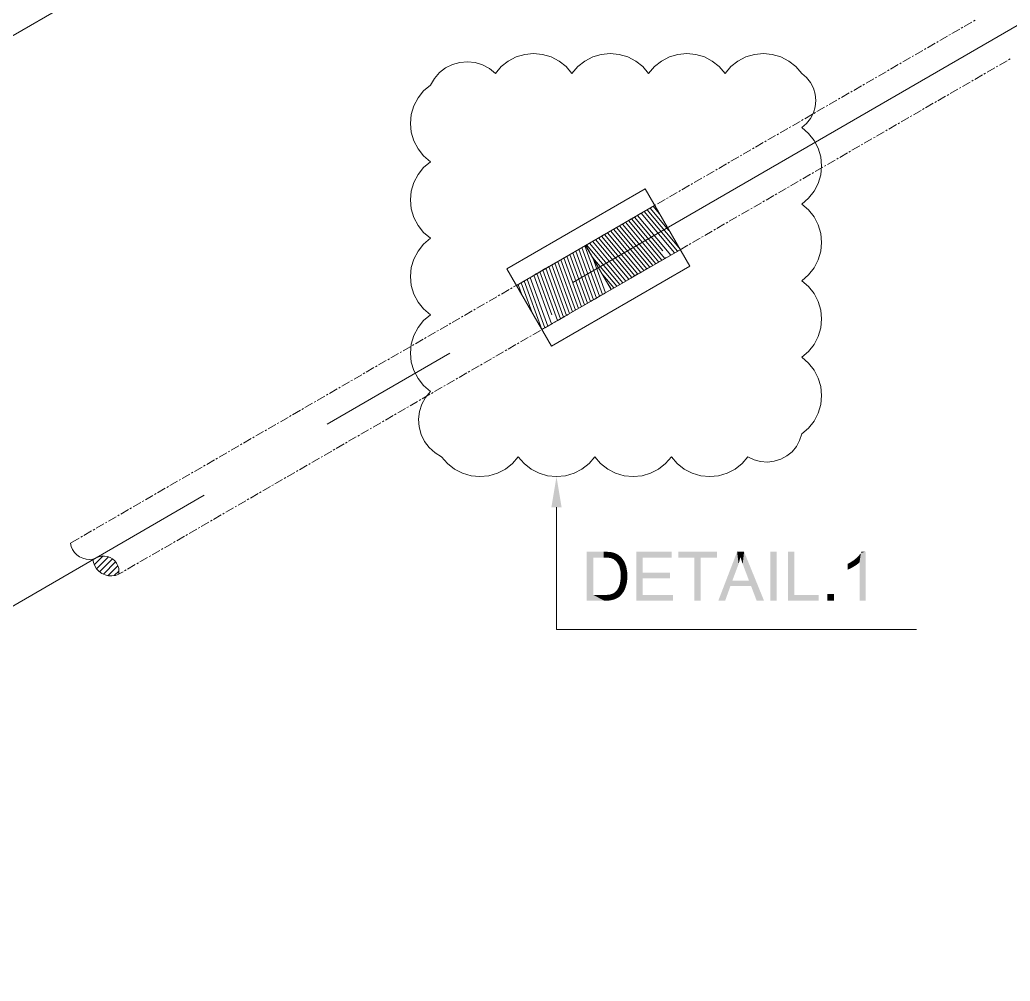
# Model space of a CAD drawing. Header units: millimetres. Extents: x 2 to 579, y 1 to 405.
# Drawn here: x 242.36 to 259.82, y 99.17 to 116.12 of the extents above; entities that cross this region are included whole.
import ezdxf

# ---------------------------------------------------------------- set-up
doc = ezdxf.new("R2010")
doc.units = ezdxf.units.MM
doc.linetypes.add('XKITLINE00', pattern=[0])
doc.layers.add('LinkedObject', color=7, linetype='Continuous', lineweight=0)

# ---------------------------------------------------------------- blocks, each defined once
blk = doc.blocks.new('*A4')
at = {"layer": 'LinkedObject'}
for color, points in [(6, [(251.911, 107.526), (251.731, 107.526), (251.821, 108.066)]), (7, [(252.355, 106.742), (252.469, 106.64), (252.355, 105.878)]), (7, [(252.651, 106.64), (252.355, 106.742), (252.653, 106.742)]), (7, [(252.469, 106.64), (252.355, 106.742), (252.651, 106.64)]), (7, [(252.653, 106.742), (252.702, 106.64), (252.651, 106.64)]), (7, [(252.703, 106.742), (252.702, 106.64), (252.653, 106.742)]), (7, [(252.703, 106.742), (252.776, 106.631), (252.702, 106.64)]), (7, [(252.78, 106.736), (252.776, 106.631), (252.703, 106.742)]), (7, [(252.806, 106.73), (252.776, 106.631), (252.78, 106.736)]), (7, [(252.806, 106.73), (252.799, 106.622), (252.776, 106.631)]), (7, [(252.799, 106.622), (252.806, 106.73), (252.831, 106.61)]), (7, [(252.907, 106.69), (252.806, 106.73), (252.844, 106.721)]), (7, [(252.933, 106.668), (252.806, 106.73), (252.907, 106.69)]), (7, [(252.885, 106.561), (252.806, 106.73), (252.933, 106.668)]), (7, [(252.831, 106.61), (252.806, 106.73), (252.885, 106.561)]), (7, [(253.342, 106.376), (253.228, 105.878), (253.228, 106.742)]), (7, [(253.342, 106.376), (253.228, 106.742), (253.342, 106.64)]), (7, [(253.853, 106.64), (253.228, 106.742), (253.853, 106.742)]), (7, [(253.342, 106.64), (253.228, 106.742), (253.853, 106.64)]), (7, [(253.966, 106.742), (254.25, 106.64), (253.966, 106.64)]), (7, [(254.364, 106.64), (254.25, 106.64), (253.966, 106.742)]), (7, [(254.364, 106.64), (253.966, 106.742), (254.65, 106.742)]), (7, [(254.364, 106.64), (254.65, 106.742), (254.65, 106.64)]), (7, [(255.005, 106.742), (255.016, 106.486), (254.673, 105.878)]), (7, [(255.016, 106.486), (255.005, 106.742), (255.031, 106.527)]), (7, [(255.031, 106.527), (255.005, 106.742), (255.054, 106.61)]), (7, [(255.054, 106.61), (255.005, 106.742), (255.063, 106.651)]), (7, [(255.128, 106.742), (255.063, 106.651), (255.005, 106.742)]), (7, [(255.063, 106.651), (255.128, 106.742), (255.073, 106.616)]), (7, [(255.073, 106.616), (255.128, 106.742), (255.104, 106.526)]), (7, [(255.104, 106.526), (255.128, 106.742), (255.124, 106.472)]), (7, [(255.124, 106.472), (255.128, 106.742), (255.214, 106.233)]), (7, [(255.214, 106.233), (255.128, 106.742), (255.25, 106.14)]), (7, [(255.25, 106.14), (255.128, 106.742), (255.48, 105.878)]), (7, [(255.705, 106.742), (255.591, 105.878), (255.591, 106.742)]), (7, [(255.705, 105.878), (255.591, 105.878), (255.705, 106.742)]), (7, [(256.016, 106.742), (255.902, 105.878), (255.902, 106.742)]), (7, [(256.016, 105.98), (255.902, 105.878), (256.016, 106.742)]), (7, [(257.187, 106.718), (257.163, 106.554), (257.14, 106.66)]), (7, [(257.163, 105.878), (257.187, 106.718), (257.269, 105.878)]), (7, [(257.163, 106.554), (257.187, 106.718), (257.163, 105.878)]), (7, [(257.269, 106.746), (257.187, 106.718), (257.2, 106.746)]), (7, [(257.269, 105.878), (257.187, 106.718), (257.269, 106.746)]), (7, [(252.355, 105.878), (252.469, 106.64), (252.469, 105.98)]), (7, [(252.933, 106.668), (252.907, 106.525), (252.885, 106.561)]), (7, [(252.967, 106.639), (252.907, 106.525), (252.933, 106.668)]), (7, [(253.018, 106.565), (252.907, 106.525), (252.967, 106.639)]), (7, [(252.907, 106.525), (253.018, 106.565), (252.929, 106.488)]), (7, [(252.929, 106.488), (253.018, 106.565), (253.035, 106.52)]), (7, [(253.035, 106.52), (252.952, 106.384), (252.929, 106.488)]), (7, [(253.052, 106.475), (252.952, 106.384), (253.035, 106.52)]), (7, [(254.25, 105.878), (254.364, 106.64), (254.364, 105.878)]), (7, [(254.25, 106.64), (254.364, 106.64), (254.25, 105.878)]), (7, [(256.995, 106.55), (257.031, 106.463), (256.951, 106.529)]), (7, [(256.951, 106.529), (257.031, 106.463), (256.951, 106.426)]), (7, [(257.093, 106.499), (256.995, 106.55), (257.073, 106.6)]), (7, [(257.031, 106.463), (256.995, 106.55), (257.062, 106.481)]), (7, [(257.062, 106.481), (256.995, 106.55), (257.093, 106.499)]), (7, [(257.106, 106.63), (257.163, 106.554), (257.073, 106.6)]), (7, [(257.073, 106.6), (257.163, 106.554), (257.093, 106.499)]), (7, [(257.093, 106.499), (257.163, 106.554), (257.144, 106.536)]), (7, [(257.163, 106.554), (257.106, 106.63), (257.14, 106.66)]), (7, [(253.069, 106.373), (252.952, 106.384), (253.052, 106.475)]), (7, [(253.069, 106.315), (252.952, 106.384), (253.069, 106.373)]), (7, [(252.952, 106.384), (253.069, 106.315), (252.952, 106.317)]), (7, [(253.342, 106.274), (253.228, 105.878), (253.342, 106.376)]), (7, [(253.821, 106.274), (253.342, 106.376), (253.821, 106.376)]), (7, [(253.342, 106.274), (253.342, 106.376), (253.821, 106.274)]), (7, [(254.673, 105.878), (255.016, 106.486), (254.921, 106.233)]), (7, [(256.951, 106.426), (257.031, 106.463), (256.976, 106.435)]), (7, [(253.046, 106.14), (252.929, 106.15), (252.94, 106.184)]), (7, [(252.952, 106.268), (253.069, 106.266), (252.94, 106.184)]), (7, [(252.94, 106.184), (253.069, 106.266), (253.046, 106.14)]), (7, [(253.069, 106.315), (252.952, 106.268), (252.952, 106.317)]), (7, [(253.069, 106.266), (252.952, 106.268), (253.069, 106.315)]), (7, [(253.046, 106.14), (253.069, 106.266), (253.058, 106.178)]), (7, [(253.342, 105.98), (253.228, 105.878), (253.342, 106.274)]), (7, [(254.888, 106.14), (254.673, 105.878), (254.921, 106.233)]), (7, [(254.921, 106.233), (255.25, 106.14), (254.888, 106.14)]), (7, [(255.214, 106.233), (255.25, 106.14), (254.921, 106.233)]), (7, [(252.806, 105.893), (252.697, 105.98), (252.764, 105.988)]), (7, [(252.788, 105.996), (252.806, 105.893), (252.764, 105.988)]), (7, [(252.812, 106.004), (252.806, 105.893), (252.788, 105.996)]), (7, [(252.806, 105.893), (252.812, 106.004), (252.836, 105.9)]), (7, [(252.909, 105.936), (252.812, 106.004), (252.851, 106.026)]), (7, [(252.887, 105.922), (252.812, 106.004), (252.909, 105.936)]), (7, [(252.836, 105.9), (252.812, 106.004), (252.887, 105.922)]), (7, [(252.865, 106.041), (252.93, 105.95), (252.851, 106.026)]), (7, [(252.851, 106.026), (252.93, 105.95), (252.909, 105.936)]), (7, [(252.987, 106.014), (252.865, 106.041), (252.886, 106.061)]), (7, [(252.969, 105.99), (252.865, 106.041), (252.987, 106.014)]), (7, [(252.93, 105.95), (252.865, 106.041), (252.969, 105.99)]), (7, [(252.886, 106.061), (253.046, 106.14), (252.987, 106.014)]), (7, [(252.917, 106.116), (253.046, 106.14), (252.886, 106.061)]), (7, [(252.929, 106.15), (253.046, 106.14), (252.917, 106.116)]), (7, [(252.987, 106.014), (253.046, 106.14), (253.005, 106.039)]), (7, [(253.005, 106.039), (253.046, 106.14), (253.035, 106.102)]), (7, [(254.673, 105.878), (254.888, 106.14), (254.794, 105.878)]), (7, [(255.25, 106.14), (255.48, 105.878), (255.35, 105.878)]), (7, [(256.715, 105.999), (256.594, 105.878), (256.594, 105.999)]), (7, [(256.715, 105.878), (256.594, 105.878), (256.715, 105.999)]), (7, [(252.469, 105.98), (252.667, 105.878), (252.355, 105.878)]), (7, [(252.654, 105.98), (252.667, 105.878), (252.469, 105.98)]), (7, [(252.654, 105.98), (252.706, 105.878), (252.667, 105.878)]), (7, [(252.697, 105.98), (252.706, 105.878), (252.654, 105.98)]), (7, [(252.775, 105.885), (252.697, 105.98), (252.806, 105.893)]), (7, [(252.706, 105.878), (252.697, 105.98), (252.775, 105.885)]), (7, [(253.228, 105.878), (253.342, 105.98), (253.873, 105.878)]), (7, [(253.873, 105.878), (253.342, 105.98), (253.873, 105.98)]), (7, [(255.902, 105.878), (256.016, 105.98), (256.441, 105.878)]), (7, [(256.441, 105.878), (256.016, 105.98), (256.441, 105.98)])]:
    blk.add_hatch(color=color, dxfattribs=at).paths.add_polyline_path(points, flags=17)
at = {"layer": 'LinkedObject', "color": 6, "linetype": 'XKITLINE00', "lineweight": 0}
for p, q in [((221.288, 103.735), (262.682, 127.659)), ((252.106, 111.491), (266.927, 120.057)), ((247.777, 108.989), (249.941, 110.24)), ((230.791, 99.172), (245.612, 107.738)), ((251.821, 107.526), (251.821, 105.369)), ((251.821, 105.369), (258.169, 105.369))]:
    blk.add_line(p, q, dxfattribs=at)
at = {"layer": 'LinkedObject', "color": 9, "linetype": 'XKITLINE00', "lineweight": 0}
for p, q in [((258.793, 115.876), (258.929, 115.954)), ((258.956, 115.97), (258.983, 115.986)), ((259.01, 116.001), (259.145, 116.08)), ((259.172, 116.095), (259.199, 116.111)), ((258.577, 115.751), (258.712, 115.829)), ((258.739, 115.845), (258.766, 115.861)), ((258.306, 115.595), (258.333, 115.61)), ((258.36, 115.626), (258.496, 115.704)), ((258.523, 115.72), (258.55, 115.735)), ((257.928, 115.376), (258.063, 115.454)), ((258.09, 115.47), (258.117, 115.485)), ((258.144, 115.501), (258.279, 115.579)), ((259.79, 115.413), (259.817, 115.428)), ((257.711, 115.251), (257.846, 115.329)), ((257.873, 115.345), (257.9, 115.36)), ((259.411, 115.194), (259.546, 115.272)), ((259.573, 115.288), (259.601, 115.303)), ((259.628, 115.319), (259.763, 115.397)), ((257.278, 115.001), (257.413, 115.079)), ((257.441, 115.094), (257.468, 115.11)), ((257.495, 115.126), (257.63, 115.204)), ((257.657, 115.219), (257.684, 115.235)), ((259.195, 115.069), (259.33, 115.147)), ((259.357, 115.163), (259.384, 115.178)), ((257.062, 114.875), (257.197, 114.954)), ((257.224, 114.969), (257.251, 114.985)), ((258.762, 114.819), (258.897, 114.897)), ((258.924, 114.912), (258.951, 114.928)), ((258.978, 114.944), (259.114, 115.022)), ((259.141, 115.037), (259.168, 115.053)), ((256.791, 114.719), (256.818, 114.735)), ((256.845, 114.75), (256.981, 114.829)), ((257.008, 114.844), (257.035, 114.86)), ((258.545, 114.693), (258.681, 114.772)), ((258.708, 114.787), (258.735, 114.803)), ((256.412, 114.5), (256.548, 114.578)), ((256.575, 114.594), (256.602, 114.61)), ((256.629, 114.625), (256.764, 114.703)), ((258.275, 114.537), (258.302, 114.553)), ((258.329, 114.568), (258.464, 114.647)), ((258.491, 114.662), (258.518, 114.678)), ((256.196, 114.375), (256.331, 114.453)), ((256.358, 114.469), (256.385, 114.484)), ((257.896, 114.318), (258.031, 114.396)), ((258.058, 114.412), (258.085, 114.428)), ((258.112, 114.443), (258.248, 114.521)), ((255.763, 114.125), (255.898, 114.203)), ((255.925, 114.219), (255.952, 114.234)), ((255.979, 114.25), (256.115, 114.328)), ((256.142, 114.344), (256.169, 114.359)), ((257.68, 114.193), (257.815, 114.271)), ((257.842, 114.287), (257.869, 114.302)), ((255.547, 114), (255.682, 114.078)), ((255.709, 114.094), (255.736, 114.109)), ((257.247, 113.943), (257.382, 114.021)), ((257.409, 114.037), (257.436, 114.052)), ((257.463, 114.068), (257.598, 114.146)), ((257.625, 114.162), (257.653, 114.177)), ((255.276, 113.843), (255.303, 113.859)), ((255.33, 113.875), (255.465, 113.953)), ((255.492, 113.968), (255.52, 113.984)), ((257.03, 113.818), (257.166, 113.896)), ((257.193, 113.912), (257.22, 113.927)), ((254.897, 113.624), (255.033, 113.703)), ((255.06, 113.718), (255.087, 113.734)), ((255.114, 113.75), (255.249, 113.828)), ((256.76, 113.661), (256.787, 113.677)), ((256.814, 113.693), (256.949, 113.771)), ((256.976, 113.786), (257.003, 113.802)), ((254.681, 113.499), (254.816, 113.578)), ((254.843, 113.593), (254.87, 113.609)), ((256.381, 113.442), (256.516, 113.521)), ((256.543, 113.536), (256.57, 113.552)), ((256.597, 113.568), (256.733, 113.646)), ((254.248, 113.249), (254.383, 113.327)), ((254.41, 113.343), (254.437, 113.359)), ((254.464, 113.374), (254.6, 113.452)), ((254.627, 113.468), (254.654, 113.484)), ((256.164, 113.317), (256.3, 113.396)), ((256.327, 113.411), (256.354, 113.427)), ((254.031, 113.124), (254.167, 113.202)), ((254.194, 113.218), (254.221, 113.234)), ((255.732, 113.067), (255.867, 113.145)), ((255.894, 113.161), (255.921, 113.177)), ((255.948, 113.192), (256.083, 113.27)), ((256.11, 113.286), (256.137, 113.302)), ((253.761, 112.968), (253.788, 112.983)), ((253.815, 112.999), (253.95, 113.077)), ((253.977, 113.093), (254.004, 113.108)), ((255.515, 112.942), (255.65, 113.02)), ((255.677, 113.036), (255.704, 113.051)), ((253.382, 112.749), (253.517, 112.827)), ((253.544, 112.843), (253.571, 112.858)), ((253.599, 112.874), (253.734, 112.952)), ((255.245, 112.786), (255.272, 112.801)), ((255.299, 112.817), (255.434, 112.895)), ((255.461, 112.911), (255.488, 112.926)), ((253.166, 112.624), (253.301, 112.702)), ((253.328, 112.717), (253.355, 112.733)), ((254.866, 112.567), (255.001, 112.645)), ((255.028, 112.661), (255.055, 112.676)), ((255.082, 112.692), (255.217, 112.77)), ((252.733, 112.373), (252.868, 112.452)), ((252.895, 112.467), (252.922, 112.483)), ((252.949, 112.499), (253.084, 112.577)), ((253.112, 112.592), (253.139, 112.608)), ((254.649, 112.442), (254.785, 112.52)), ((254.812, 112.535), (254.839, 112.551)), ((252.576, 112.283), (252.652, 112.327)), ((252.679, 112.342), (252.706, 112.358)), ((254.379, 112.285), (254.406, 112.301)), ((254.433, 112.317), (254.568, 112.395)), ((254.595, 112.41), (254.622, 112.426)), ((252.408, 112.021), (252.337, 112.145)), ((254, 112.066), (254.135, 112.145)), ((254.162, 112.16), (254.189, 112.176)), ((254.216, 112.191), (254.352, 112.27)), ((251.931, 111.91), (252.089, 112.001)), ((252.439, 111.967), (252.423, 111.994)), ((252.533, 111.805), (252.455, 111.94)), ((253.729, 111.91), (253.756, 111.926)), ((253.783, 111.941), (253.919, 112.019)), ((253.946, 112.035), (253.973, 112.051)), ((251.661, 111.754), (251.688, 111.769)), ((251.715, 111.785), (251.85, 111.863)), ((251.877, 111.879), (251.904, 111.894)), ((252.564, 111.751), (252.549, 111.778)), ((253.351, 111.691), (253.486, 111.769)), ((253.513, 111.785), (253.54, 111.8)), ((253.567, 111.816), (253.702, 111.894)), ((251.282, 111.535), (251.417, 111.613)), ((251.444, 111.629), (251.471, 111.644)), ((251.498, 111.66), (251.633, 111.738)), ((252.658, 111.589), (252.58, 111.724)), ((253.134, 111.566), (253.269, 111.644)), ((253.296, 111.66), (253.324, 111.675)), ((251.065, 111.41), (251.201, 111.488)), ((251.228, 111.504), (251.255, 111.519)), ((252.689, 111.534), (252.674, 111.561)), ((252.776, 111.384), (252.705, 111.507)), ((252.864, 111.41), (252.891, 111.425)), ((252.918, 111.441), (253.053, 111.519)), ((253.08, 111.535), (253.107, 111.55)), ((250.632, 111.16), (250.768, 111.238)), ((250.795, 111.253), (250.822, 111.269)), ((250.849, 111.285), (250.984, 111.363)), ((251.011, 111.378), (251.038, 111.394)), ((252.485, 111.191), (252.62, 111.269)), ((252.647, 111.284), (252.674, 111.3)), ((252.701, 111.316), (252.837, 111.394)), ((250.416, 111.034), (250.551, 111.113)), ((250.578, 111.128), (250.605, 111.144)), ((252.214, 111.034), (252.241, 111.05)), ((252.268, 111.066), (252.404, 111.144)), ((252.431, 111.159), (252.458, 111.175)), ((250.145, 110.878), (250.172, 110.894)), ((250.2, 110.909), (250.335, 110.988)), ((250.362, 111.003), (250.389, 111.019)), ((251.835, 110.815), (251.971, 110.894)), ((251.998, 110.909), (252.025, 110.925)), ((252.052, 110.94), (252.187, 111.019)), ((249.767, 110.659), (249.902, 110.737)), ((249.929, 110.753), (249.956, 110.769)), ((249.983, 110.784), (250.118, 110.862)), ((251.619, 110.69), (251.754, 110.768)), ((251.781, 110.784), (251.808, 110.8)), ((249.55, 110.534), (249.685, 110.612)), ((249.713, 110.628), (249.74, 110.643)), ((251.348, 110.534), (251.375, 110.549)), ((251.403, 110.565), (251.538, 110.643)), ((251.565, 110.659), (251.592, 110.675)), ((249.117, 110.284), (249.253, 110.362)), ((249.28, 110.378), (249.307, 110.393)), ((249.334, 110.409), (249.469, 110.487)), ((249.496, 110.503), (249.523, 110.518)), ((250.97, 110.315), (251.105, 110.393)), ((251.132, 110.409), (251.159, 110.424)), ((251.186, 110.44), (251.321, 110.518)), ((248.901, 110.159), (249.036, 110.237)), ((249.063, 110.253), (249.09, 110.268)), ((250.753, 110.19), (250.888, 110.268)), ((250.916, 110.284), (250.943, 110.299)), ((248.63, 110.002), (248.657, 110.018)), ((248.684, 110.034), (248.82, 110.112)), ((248.847, 110.127), (248.874, 110.143)), ((250.32, 109.94), (250.456, 110.018)), ((250.483, 110.033), (250.51, 110.049)), ((250.537, 110.065), (250.672, 110.143)), ((250.699, 110.159), (250.726, 110.174)), ((248.251, 109.783), (248.387, 109.862)), ((248.414, 109.877), (248.441, 109.893)), ((248.468, 109.909), (248.603, 109.987)), ((250.104, 109.815), (250.239, 109.893)), ((250.266, 109.908), (250.293, 109.924)), ((248.035, 109.658), (248.17, 109.737)), ((248.197, 109.752), (248.224, 109.768)), ((249.833, 109.658), (249.86, 109.674)), ((249.887, 109.689), (250.023, 109.768)), ((250.05, 109.783), (250.077, 109.799)), ((247.602, 109.408), (247.737, 109.486)), ((247.764, 109.502), (247.792, 109.518)), ((247.819, 109.533), (247.954, 109.611)), ((247.981, 109.627), (248.008, 109.643)), ((249.455, 109.439), (249.59, 109.517)), ((249.617, 109.533), (249.644, 109.549)), ((249.671, 109.564), (249.806, 109.643)), ((247.386, 109.283), (247.521, 109.361)), ((247.548, 109.377), (247.575, 109.393)), ((249.238, 109.314), (249.373, 109.392)), ((249.4, 109.408), (249.427, 109.424)), ((247.115, 109.127), (247.142, 109.142)), ((247.169, 109.158), (247.305, 109.236)), ((247.332, 109.252), (247.359, 109.267)), ((248.805, 109.064), (248.94, 109.142)), ((248.967, 109.158), (248.995, 109.173)), ((249.022, 109.189), (249.157, 109.267)), ((249.184, 109.283), (249.211, 109.299)), ((246.736, 108.908), (246.872, 108.986)), ((246.899, 109.002), (246.926, 109.017)), ((246.953, 109.033), (247.088, 109.111)), ((248.589, 108.939), (248.724, 109.017)), ((248.751, 109.033), (248.778, 109.048)), ((246.52, 108.783), (246.655, 108.861)), ((246.682, 108.876), (246.709, 108.892)), ((248.318, 108.782), (248.345, 108.798)), ((248.372, 108.814), (248.508, 108.892)), ((248.535, 108.908), (248.562, 108.923)), ((246.087, 108.532), (246.222, 108.611)), ((246.249, 108.626), (246.276, 108.642)), ((246.303, 108.658), (246.439, 108.736)), ((246.466, 108.751), (246.493, 108.767)), ((247.939, 108.564), (248.075, 108.642)), ((248.102, 108.657), (248.129, 108.673)), ((248.156, 108.689), (248.291, 108.767)), ((245.871, 108.407), (246.006, 108.486)), ((246.033, 108.501), (246.06, 108.517)), ((247.723, 108.438), (247.858, 108.517)), ((247.885, 108.532), (247.912, 108.548)), ((245.6, 108.251), (245.627, 108.267)), ((245.654, 108.282), (245.789, 108.36)), ((245.816, 108.376), (245.843, 108.392)), ((247.29, 108.188), (247.425, 108.266)), ((247.452, 108.282), (247.479, 108.298)), ((247.506, 108.313), (247.642, 108.392)), ((247.669, 108.407), (247.696, 108.423)), ((245.221, 108.032), (245.356, 108.11)), ((245.384, 108.126), (245.411, 108.142)), ((245.438, 108.157), (245.573, 108.235)), ((247.074, 108.063), (247.209, 108.141)), ((247.236, 108.157), (247.263, 108.173)), ((245.005, 107.907), (245.14, 107.985)), ((245.167, 108.001), (245.194, 108.016)), ((246.803, 107.907), (246.83, 107.922)), ((246.857, 107.938), (246.992, 108.016)), ((247.019, 108.032), (247.047, 108.048)), ((244.572, 107.657), (244.707, 107.735)), ((244.734, 107.751), (244.761, 107.766)), ((244.788, 107.782), (244.924, 107.86)), ((244.951, 107.876), (244.978, 107.891)), ((246.424, 107.688), (246.56, 107.766)), ((246.587, 107.782), (246.614, 107.797)), ((246.641, 107.813), (246.776, 107.891)), ((244.355, 107.532), (244.491, 107.61)), ((244.518, 107.625), (244.545, 107.641)), ((246.208, 107.563), (246.343, 107.641)), ((246.37, 107.657), (246.397, 107.672)), ((244.085, 107.375), (244.112, 107.391)), ((244.139, 107.407), (244.274, 107.485)), ((244.301, 107.5), (244.328, 107.516)), ((245.775, 107.313), (245.91, 107.391)), ((245.937, 107.406), (245.964, 107.422)), ((245.991, 107.438), (246.127, 107.516)), ((246.154, 107.531), (246.181, 107.547)), ((243.706, 107.156), (243.841, 107.235)), ((243.868, 107.25), (243.895, 107.266)), ((243.922, 107.281), (244.058, 107.36)), ((245.558, 107.187), (245.694, 107.266)), ((245.721, 107.281), (245.748, 107.297)), ((243.49, 107.031), (243.625, 107.109)), ((243.652, 107.125), (243.679, 107.141)), ((245.288, 107.031), (245.315, 107.047)), ((245.342, 107.062), (245.477, 107.141)), ((245.504, 107.156), (245.531, 107.172)), ((243.251, 106.893), (243.408, 106.984)), ((243.435, 107), (243.463, 107.016)), ((244.909, 106.812), (245.044, 106.89)), ((245.071, 106.906), (245.098, 106.922)), ((245.126, 106.937), (245.261, 107.015)), ((244.693, 106.687), (244.828, 106.765)), ((244.855, 106.781), (244.882, 106.797)), ((244.26, 106.437), (244.395, 106.515)), ((244.422, 106.531), (244.449, 106.546)), ((244.476, 106.562), (244.611, 106.64)), ((244.639, 106.656), (244.666, 106.671)), ((244.1, 106.344), (244.179, 106.39)), ((244.206, 106.406), (244.233, 106.421))]:
    blk.add_line(p, q, dxfattribs=at)
at = {"layer": 'LinkedObject', "color": 2, "linetype": 'XKITLINE00', "lineweight": 0}
for p, q in [((251.11, 115.464), (250.969, 115.391)), ((251.261, 115.509), (251.11, 115.464)), ((251.418, 115.524), (251.261, 115.509)), ((251.575, 115.509), (251.418, 115.524)), ((251.727, 115.464), (251.575, 115.509)), ((251.867, 115.391), (251.727, 115.464)), ((252.46, 115.464), (252.319, 115.391)), ((252.611, 115.509), (252.46, 115.464)), ((252.768, 115.524), (252.611, 115.509)), ((252.925, 115.509), (252.768, 115.524)), ((253.077, 115.464), (252.925, 115.509)), ((253.217, 115.391), (253.077, 115.464)), ((253.81, 115.464), (253.669, 115.391)), ((253.961, 115.509), (253.81, 115.464)), ((254.118, 115.524), (253.961, 115.509)), ((254.275, 115.509), (254.118, 115.524)), ((254.427, 115.464), (254.275, 115.509)), ((254.567, 115.391), (254.427, 115.464)), ((255.16, 115.464), (255.019, 115.391)), ((255.311, 115.509), (255.16, 115.464)), ((255.468, 115.524), (255.311, 115.509)), ((255.625, 115.509), (255.468, 115.524)), ((255.777, 115.464), (255.625, 115.509)), ((255.917, 115.391), (255.777, 115.464)), ((249.864, 115.271), (249.757, 115.188)), ((249.986, 115.332), (249.864, 115.271)), ((250.117, 115.369), (249.986, 115.332)), ((250.253, 115.38), (250.117, 115.369)), ((250.388, 115.364), (250.253, 115.38)), ((250.518, 115.324), (250.388, 115.364)), ((250.638, 115.259), (250.518, 115.324)), ((250.743, 115.173), (250.638, 115.259)), ((250.846, 115.293), (250.743, 115.173)), ((250.969, 115.391), (250.846, 115.293)), ((251.991, 115.293), (251.867, 115.391)), ((252.093, 115.173), (251.991, 115.293)), ((252.196, 115.293), (252.093, 115.173)), ((252.319, 115.391), (252.196, 115.293)), ((253.341, 115.293), (253.217, 115.391)), ((253.443, 115.173), (253.341, 115.293)), ((253.546, 115.293), (253.443, 115.173)), ((253.669, 115.391), (253.546, 115.293)), ((254.691, 115.293), (254.567, 115.391)), ((254.793, 115.173), (254.691, 115.293)), ((254.896, 115.293), (254.793, 115.173)), ((255.019, 115.391), (254.896, 115.293)), ((256.041, 115.293), (255.917, 115.391)), ((256.143, 115.173), (256.041, 115.293)), ((249.667, 115.086), (249.598, 114.968)), ((249.757, 115.188), (249.667, 115.086)), ((250.743, 115.173), (250.743, 115.173)), ((252.093, 115.173), (252.093, 115.173)), ((253.443, 115.173), (253.443, 115.173)), ((254.793, 115.173), (254.793, 115.173)), ((256.228, 115.1), (256.143, 115.173)), ((256.297, 115.013), (256.228, 115.1)), ((249.598, 114.968), (249.478, 114.866)), ((249.598, 114.968), (249.598, 114.968)), ((256.349, 114.914), (256.297, 115.013)), ((256.38, 114.807), (256.349, 114.914)), ((249.379, 114.742), (249.306, 114.602)), ((249.478, 114.866), (249.379, 114.742)), ((256.391, 114.696), (256.38, 114.807)), ((249.306, 114.602), (249.261, 114.45)), ((256.349, 114.479), (256.38, 114.585)), ((256.38, 114.585), (256.391, 114.696)), ((249.261, 114.45), (249.246, 114.293)), ((256.228, 114.292), (256.297, 114.38)), ((256.297, 114.38), (256.349, 114.479)), ((249.246, 114.293), (249.261, 114.136)), ((256.143, 114.22), (256.228, 114.292)), ((256.263, 114.117), (256.143, 114.22)), ((256.143, 114.22), (256.143, 114.22)), ((249.261, 114.136), (249.306, 113.985)), ((256.362, 113.994), (256.263, 114.117)), ((249.306, 113.985), (249.379, 113.844)), ((249.379, 113.844), (249.478, 113.721)), ((256.435, 113.854), (256.362, 113.994)), ((256.479, 113.702), (256.435, 113.854)), ((249.478, 113.721), (249.598, 113.618)), ((256.495, 113.545), (256.479, 113.702)), ((249.478, 113.516), (249.379, 113.392)), ((249.598, 113.618), (249.478, 113.516)), ((249.598, 113.618), (249.598, 113.618)), ((256.479, 113.388), (256.495, 113.545)), ((249.379, 113.392), (249.306, 113.252)), ((256.435, 113.236), (256.479, 113.388)), ((249.306, 113.252), (249.261, 113.1)), ((256.362, 113.096), (256.435, 113.236)), ((249.261, 113.1), (249.246, 112.943)), ((256.143, 112.87), (256.263, 112.973)), ((256.263, 112.973), (256.362, 113.096)), ((249.246, 112.943), (249.261, 112.786)), ((256.263, 112.767), (256.143, 112.87)), ((256.143, 112.87), (256.143, 112.87)), ((249.261, 112.786), (249.306, 112.635)), ((249.306, 112.635), (249.379, 112.494)), ((256.362, 112.644), (256.263, 112.767)), ((256.435, 112.504), (256.362, 112.644)), ((249.379, 112.494), (249.478, 112.371)), ((256.479, 112.352), (256.435, 112.504)), ((249.478, 112.371), (249.598, 112.268)), ((256.495, 112.195), (256.479, 112.352)), ((249.478, 112.166), (249.379, 112.042)), ((249.598, 112.268), (249.478, 112.166)), ((249.598, 112.268), (249.598, 112.268)), ((256.479, 112.038), (256.495, 112.195)), ((249.379, 112.042), (249.306, 111.902)), ((256.435, 111.886), (256.479, 112.038)), ((249.261, 111.75), (249.246, 111.593)), ((249.306, 111.902), (249.261, 111.75)), ((256.263, 111.623), (256.362, 111.746)), ((256.362, 111.746), (256.435, 111.886)), ((249.246, 111.593), (249.261, 111.436)), ((256.143, 111.52), (256.263, 111.623)), ((249.261, 111.436), (249.306, 111.285)), ((256.263, 111.417), (256.143, 111.52)), ((256.143, 111.52), (256.143, 111.52)), ((256.362, 111.294), (256.263, 111.417)), ((249.306, 111.285), (249.379, 111.144)), ((256.435, 111.154), (256.362, 111.294)), ((249.379, 111.144), (249.478, 111.021)), ((256.479, 111.002), (256.435, 111.154)), ((249.478, 111.021), (249.598, 110.918)), ((249.598, 110.918), (249.478, 110.816)), ((249.598, 110.918), (249.598, 110.918)), ((256.495, 110.845), (256.479, 111.002)), ((249.478, 110.816), (249.379, 110.692)), ((256.479, 110.688), (256.495, 110.845)), ((249.306, 110.552), (249.261, 110.4)), ((249.379, 110.692), (249.306, 110.552)), ((256.362, 110.396), (256.435, 110.536)), ((256.435, 110.536), (256.479, 110.688)), ((249.261, 110.4), (249.246, 110.243)), ((256.263, 110.273), (256.362, 110.396)), ((249.246, 110.243), (249.261, 110.086)), ((256.143, 110.17), (256.263, 110.273)), ((249.261, 110.086), (249.306, 109.935)), ((256.263, 110.067), (256.143, 110.17)), ((256.143, 110.17), (256.143, 110.17)), ((256.362, 109.944), (256.263, 110.067)), ((249.306, 109.935), (249.379, 109.794)), ((256.435, 109.804), (256.362, 109.944)), ((249.379, 109.794), (249.478, 109.671)), ((249.478, 109.671), (249.598, 109.568)), ((256.479, 109.652), (256.435, 109.804)), ((256.495, 109.495), (256.479, 109.652)), ((249.598, 109.568), (249.51, 109.463)), ((249.598, 109.568), (249.598, 109.568)), ((256.479, 109.338), (256.495, 109.495)), ((249.445, 109.343), (249.403, 109.213)), ((249.51, 109.463), (249.445, 109.343)), ((256.435, 109.186), (256.479, 109.338)), ((249.403, 109.213), (249.387, 109.077)), ((256.362, 109.046), (256.435, 109.186)), ((249.387, 109.077), (249.397, 108.941)), ((256.263, 108.923), (256.362, 109.046)), ((249.397, 108.941), (249.433, 108.809)), ((249.433, 108.809), (249.494, 108.686)), ((256.107, 108.705), (256.143, 108.82)), ((256.143, 108.82), (256.263, 108.923)), ((256.143, 108.82), (256.143, 108.82)), ((249.494, 108.686), (249.577, 108.578)), ((256.05, 108.599), (256.107, 108.705)), ((249.577, 108.578), (249.679, 108.487)), ((249.679, 108.487), (249.796, 108.417)), ((255.775, 108.372), (255.88, 108.43)), ((255.88, 108.43), (255.973, 108.506)), ((255.973, 108.506), (256.05, 108.599)), ((249.796, 108.417), (249.796, 108.417)), ((249.796, 108.417), (249.899, 108.297)), ((249.899, 108.297), (250.023, 108.198)), ((250.92, 108.198), (251.044, 108.297)), ((251.044, 108.297), (251.146, 108.417)), ((251.146, 108.417), (251.146, 108.417)), ((251.146, 108.417), (251.249, 108.297)), ((251.249, 108.297), (251.373, 108.198)), ((252.27, 108.198), (252.394, 108.297)), ((252.394, 108.297), (252.496, 108.417)), ((252.496, 108.417), (252.496, 108.417)), ((252.496, 108.417), (252.599, 108.297)), ((252.599, 108.297), (252.723, 108.198)), ((253.62, 108.198), (253.744, 108.297)), ((253.744, 108.297), (253.846, 108.417)), ((253.846, 108.417), (253.846, 108.417)), ((253.846, 108.417), (253.949, 108.297)), ((253.949, 108.297), (254.073, 108.198)), ((254.97, 108.198), (255.094, 108.297)), ((255.094, 108.297), (255.196, 108.417)), ((255.196, 108.417), (255.196, 108.417)), ((255.196, 108.417), (255.304, 108.363)), ((255.304, 108.363), (255.42, 108.331)), ((255.42, 108.331), (255.54, 108.322)), ((255.54, 108.322), (255.66, 108.336)), ((255.66, 108.336), (255.775, 108.372)), ((250.023, 108.198), (250.163, 108.126)), ((250.163, 108.126), (250.314, 108.081)), ((250.314, 108.081), (250.471, 108.066)), ((250.471, 108.066), (250.629, 108.081)), ((250.629, 108.081), (250.78, 108.126)), ((250.78, 108.126), (250.92, 108.198)), ((251.373, 108.198), (251.513, 108.126)), ((251.513, 108.126), (251.664, 108.081)), ((251.664, 108.081), (251.821, 108.066)), ((251.821, 108.066), (251.979, 108.081)), ((251.979, 108.081), (252.13, 108.126)), ((252.13, 108.126), (252.27, 108.198)), ((252.723, 108.198), (252.863, 108.126)), ((252.863, 108.126), (253.014, 108.081)), ((253.014, 108.081), (253.171, 108.066)), ((253.171, 108.066), (253.329, 108.081)), ((253.329, 108.081), (253.48, 108.126)), ((253.48, 108.126), (253.62, 108.198)), ((254.073, 108.198), (254.213, 108.126)), ((254.213, 108.126), (254.364, 108.081)), ((254.364, 108.081), (254.521, 108.066)), ((254.521, 108.066), (254.679, 108.081)), ((254.679, 108.081), (254.83, 108.126)), ((254.83, 108.126), (254.97, 108.198))]:
    blk.add_line(p, q, dxfattribs=at)
at = {"layer": 'LinkedObject', "color": 4, "linetype": 'XKITLINE00', "lineweight": 0}
for p, q in [((250.945, 111.73), (253.381, 113.138)), ((254.169, 111.774), (253.381, 113.138)), ((253.55, 112.846), (251.114, 111.438)), ((252.332, 112.142), (252.782, 111.363)), ((254, 112.066), (251.565, 110.659)), ((251.734, 110.367), (254.169, 111.774)), ((251.734, 110.367), (250.945, 111.73))]:
    blk.add_line(p, q, dxfattribs=at)
at = {"layer": 'LinkedObject', "color": 1, "linetype": 'XKITLINE00', "lineweight": 0}
for p, q in [((253.472, 112.801), (253.803, 112.407)), ((253.525, 112.831), (253.63, 112.706)), ((253.194, 112.64), (253.693, 112.046)), ((253.247, 112.671), (253.835, 111.971)), ((253.314, 112.71), (253.902, 112.01)), ((253.367, 112.74), (253.955, 112.04)), ((253.42, 112.77), (254.007, 112.071)), ((252.878, 112.457), (253.466, 111.758)), ((252.931, 112.488), (253.518, 111.788)), ((252.983, 112.518), (253.571, 111.818)), ((253.036, 112.549), (253.624, 111.849)), ((253.089, 112.579), (253.677, 111.879)), ((253.142, 112.61), (253.729, 111.91)), ((253.142, 112.61), (253.729, 111.91)), ((252.562, 112.275), (253.149, 111.575)), ((252.614, 112.305), (253.202, 111.605)), ((252.667, 112.335), (253.255, 111.636)), ((252.72, 112.366), (253.307, 111.666)), ((252.772, 112.396), (253.36, 111.697)), ((252.825, 112.427), (253.413, 111.727)), ((252.265, 112.103), (252.578, 111.245)), ((252.318, 112.134), (252.631, 111.275)), ((252.351, 112.153), (252.938, 111.453)), ((252.403, 112.183), (252.991, 111.483)), ((252.456, 112.214), (253.044, 111.514)), ((252.509, 112.244), (253.097, 111.544)), ((252.002, 111.951), (252.315, 111.092)), ((252.054, 111.981), (252.367, 111.123)), ((252.107, 112.012), (252.42, 111.153)), ((252.16, 112.042), (252.473, 111.184)), ((252.213, 112.073), (252.526, 111.214)), ((252.459, 111.923), (252.684, 111.306)), ((252.463, 111.925), (252.886, 111.422)), ((251.685, 111.768), (251.998, 110.909)), ((251.738, 111.799), (252.051, 110.94)), ((251.791, 111.829), (252.104, 110.97)), ((251.843, 111.859), (252.156, 111.001)), ((251.896, 111.89), (252.209, 111.031)), ((251.949, 111.92), (252.262, 111.062)), ((251.354, 111.577), (251.667, 110.718)), ((251.422, 111.616), (251.735, 110.757)), ((251.474, 111.646), (251.74, 110.917)), ((251.527, 111.677), (251.84, 110.818)), ((251.527, 111.677), (251.84, 110.818)), ((251.58, 111.707), (251.893, 110.849)), ((251.633, 111.738), (251.946, 110.879)), ((252.636, 111.626), (252.833, 111.392)), ((251.144, 111.455), (251.21, 111.272)), ((251.196, 111.485), (251.383, 110.973)), ((251.249, 111.516), (251.562, 110.657)), ((251.302, 111.546), (251.615, 110.688)), ((243.83, 106.67), (243.671, 106.511)), ((243.923, 106.654), (243.712, 106.443)), ((243.994, 106.617), (243.766, 106.389)), ((244.048, 106.563), (243.833, 106.348)), ((244.087, 106.493), (243.915, 106.322)), ((244.103, 106.401), (244.023, 106.321))]:
    blk.add_line(p, q, dxfattribs=at)
at = {"layer": 'LinkedObject', "color": 3, "linetype": 'XKITLINE00', "lineweight": 0}
for p, q in [((243.251, 106.893), (243.265, 106.835)), ((243.265, 106.835), (243.289, 106.779)), ((243.289, 106.779), (243.322, 106.729)), ((243.322, 106.729), (243.364, 106.686)), ((243.364, 106.686), (243.413, 106.651)), ((243.413, 106.651), (243.468, 106.626)), ((243.468, 106.626), (243.527, 106.611)), ((243.527, 106.611), (243.587, 106.607)), ((243.587, 106.607), (243.647, 106.614)), ((243.646, 106.614), (243.657, 106.553)), ((243.647, 106.614), (243.704, 106.632)), ((243.657, 106.553), (243.679, 106.495)), ((243.751, 106.652), (243.704, 106.632)), ((243.801, 106.664), (243.751, 106.652)), ((243.851, 106.666), (243.801, 106.664)), ((243.902, 106.658), (243.851, 106.666)), ((243.95, 106.641), (243.902, 106.658)), ((243.994, 106.615), (243.95, 106.641)), ((244.032, 106.582), (243.994, 106.615)), ((244.064, 106.542), (244.032, 106.582)), ((244.087, 106.496), (244.064, 106.542)), ((243.679, 106.495), (243.712, 106.442)), ((243.712, 106.442), (243.754, 106.397)), ((243.754, 106.397), (243.804, 106.361)), ((243.804, 106.361), (243.861, 106.335)), ((243.861, 106.335), (243.921, 106.32)), ((244.044, 106.326), (244.103, 106.346)), ((244.102, 106.448), (244.087, 106.496)), ((244.107, 106.397), (244.102, 106.448)), ((244.103, 106.346), (244.107, 106.397)), ((243.921, 106.32), (243.983, 106.317)), ((243.983, 106.317), (244.044, 106.326))]:
    blk.add_line(p, q, dxfattribs=at)

msp = doc.modelspace()

# ---------------------------------------------------------------- block references
at = {"lineweight": 0}
msp.add_blockref('*A4', (0, 0), dxfattribs=at)

doc.saveas('drawing.dxf')
